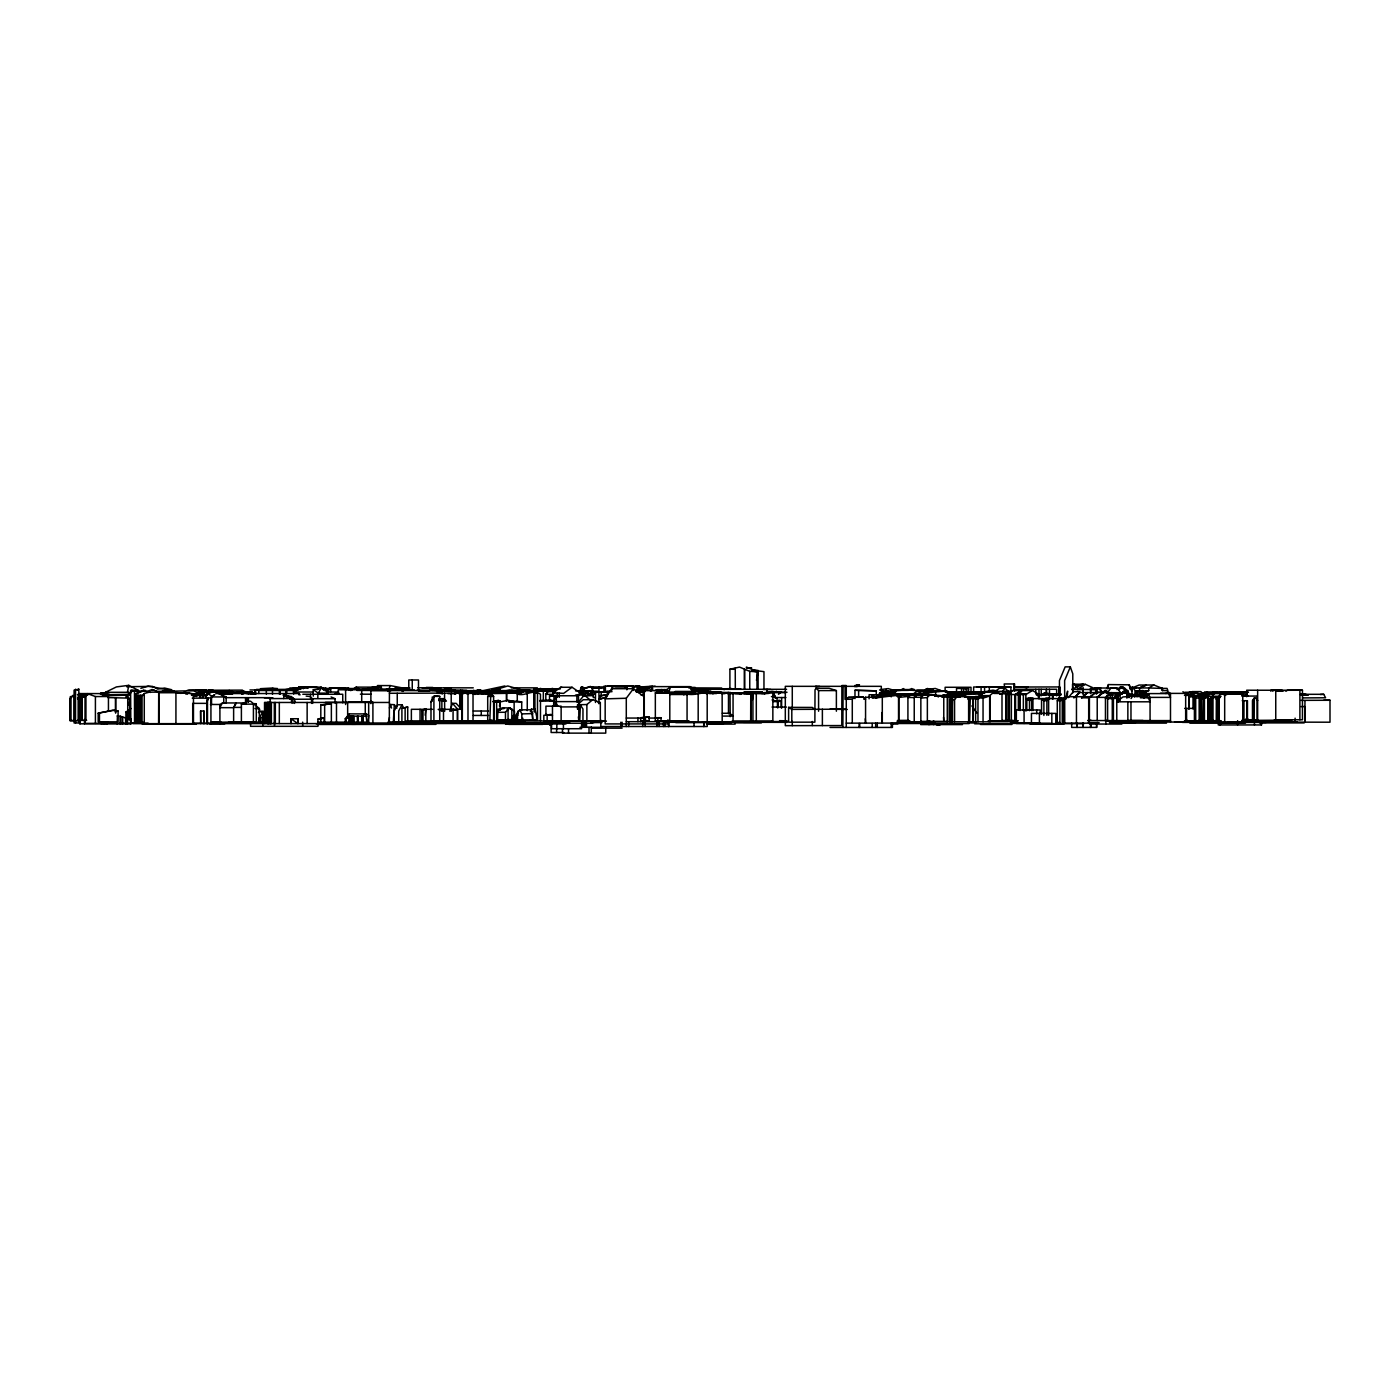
<?xml version="1.0" encoding="UTF-8"?>
<svg xmlns="http://www.w3.org/2000/svg" width="1400" height="1400" viewBox="0 0 1400 1400"><rect width="100%" height="100%" fill="white"/><g stroke="black" fill="none" stroke-linecap="round" stroke-linejoin="round"><path stroke-width="1.5" d="M449.802 711.218L452.48 703.343L457.695 709.24L462.332 709.345L460.18 707.77L460.18 693.28L467.985 693.28L467.985 721.543M1144.01 698.18L1144.01 693.928L1144.01 697.462M585.165 727.3L585.095 722.995M127.47 692.3L128.765 685.335L138.25 690.305M1217.283 697.515L1211.455 697.637L1210.405 698.81L1212.995 698.25M1257.69 700.577L1256.097 698.075L1254.33 698.075L1254.19 720.038M1067.255 697.235L1067.623 691.128L1065.47 699.265M131.093 718.673L130.795 722.89L130.602 690.55L138.46 690.55L130.602 690.55M752.43 699.947L752.938 693.648L730.205 693.262L763.21 693.7M425.18 715.242L425.81 709.31M129.01 705.18L129.692 699.108L127.015 695.117L104.02 695.117M330.523 692.038L331.03 687.82L344.102 687.785L350.892 690.62M694.155 692.738L684.023 692.738C685.773 697.13 679.84 688.8 675.378 692.93M1107.82 688.905L1108.415 684.582L1129.293 684.827L1131.638 691.075M1138.41 695.73L1142.26 695.695L1142.418 693.928L1149.4 693.928M1128.557 694.435L1140.352 694.767M1091.195 723.188L1090.53 727.405L1090.53 723.17M1095.85 693.735L1096.515 689.517L1090.53 689.378M584.413 690.795L586.128 690.812L585.532 694.452L585.532 690.865M499.468 706.125L500.15 701.925L508.148 700.245L514.133 701.628L514.133 716.66M517.545 715.645L518.332 710.85L516.075 715.645L516.075 719.845L532.595 719.845L532.595 713.615L530.635 709.817L519.803 709.817L517.545 713.178L517.545 719.845M444.675 701.085L444.938 699.545L441.875 701.085L446.442 701.085L444.938 699.545M578.795 709.012L577.535 709.012L580.405 705.04L579.722 720.808M756.472 680.347L758.1 671.878L746.375 667.082M205.713 695.293L205.713 698.075L207.34 693.122L211.418 696.045L211.523 698.075M504.28 708.54L497.98 709.327L497.543 719.985M205.713 698.075L206.325 695.293M881.965 694.4L882.77 690.778L883.54 694.4L883.54 690.952L879.567 689.972M651.28 690.077L652.102 686.63L690.148 686.63L690.69 688.363L690.375 687.418L695.17 687.418L695.625 689.133L690.935 689.202M1135.627 696.447L1137.745 696.447L1131.322 694.278L1127.017 697.795L1127.14 691.355L1123.43 691.355L1122.467 693.613L1111.862 692.72L1106.91 696.202L1106.91 697.918L1105.457 698.337L1108.8 698.355L1107.61 698.705L1107.61 720.878M1131.235 687.33L1132.547 687.032L1131.638 695.415M298.97 694.872L299.267 693.735L300.072 694.872M1203.807 696.972L1204.682 694.785L1208.672 694.942L1207.938 696.972M389.445 708.05L390.495 704.48L394.31 704.655L393.348 721.962M961.415 694.032L961.958 692.142L959.56 692.212M490.805 693.122L493.623 696.413L493.623 720.335L487.707 720.335L487.707 696.413L490.805 693.122L489.86 720.335M929.863 694.942L930.965 694.942M668.798 692.3L670.425 687.05L691.128 687.067L694.05 692.3L694.05 691.058M492.8 691.197L491.907 689.867L494.025 689.447M226.17 703.273L226.17 696.938L213.395 691.32L206.692 691.968L195.213 696.15M974.312 694.085L974.89 692.3L981.925 693.035M202.912 696.938L204.155 693.157M1204.438 720.702L1204.438 697.778L1205.418 696.43L1209.04 696.43L1208.078 697.778L1201.672 697.9L1203.632 696.133L1203.038 720.125M579.863 691.495L581.438 686.945L582.645 686.945L584.798 691.267M388.973 689.045L390.18 685.58L408.87 689.15M582.645 686.945L580.685 688.1L580.685 691.617M202.335 696.938L203.665 693.157M158.585 723.887L158.707 691.827L159.145 723.887M530.355 711.812L531.37 709.135L535.028 709.135L536.673 716.678L536.673 720.055L530.355 720.055M967.837 694.418L968.66 688.485L963.655 688.485L963.655 692.02M533.96 711.883L535.028 709.135M1146.53 697.165L1147.93 693.595L1168.405 693.595L1170.487 697.392L1150.065 697.392L1147.93 693.595M642.74 694.54L644.28 690.637L667.957 690.637M1107.12 687.837L1108.415 684.582M1059.45 697.358L1059.45 680.54L1065.155 666.872L1070.335 666.872L1064.63 680.558L1064.752 723.485M576.887 695.765L556.325 695.765L553.683 701.942L553.683 706.108M1220.135 693.98L1218.84 696.85L1218.84 722.593L1242.763 722.593L1242.763 693.788L1220.135 693.98L1225.805 693.98L1224.685 696.465L1224.685 722.593M453.075 709.835L457.31 709.835L451.85 709.835L453.338 709.258M892.815 694.278L894.512 690.725L907.445 689.885L917.63 690.76L923.72 695.17M1203.65 696.972L1204.682 694.785M346.185 722.173L346.185 718.725L349.387 713.878L365.908 713.913L366.852 722.173M1254.33 698.075L1253.053 700.577L1253.053 720.038M228.445 722.225L263.358 722.137L263.358 712.128L261.31 711.532L263.025 711.497L258.842 718.83L258.842 722.137M892.168 689.867L891.082 690.462L908.512 690.358L911.523 688.572L914.637 689.657M259.35 717.798L259.35 722.137L259.35 708.558L250.582 701.225L246.82 701.225L243.915 703.553M942.148 696.903L943.092 695.048L947.817 695.59L947.817 721.367L920.85 721.367M401.905 722.05L401.905 708.33L407.715 707.053L407.715 722.05L394.223 722.102L394.223 710.955L397.512 704.778L402.01 704.778L398.72 710.955L398.72 722.102M430.99 701.785L434.543 695.782L439.723 696.378L439.723 720.773L430.99 720.773L430.99 701.785L434.543 695.782M1057.28 700.753L1058.96 697.69L1061.55 697.778L1059.888 700.753L1057.28 700.753L1057.28 722.435L1059.888 722.435M1026.83 710.57L1026.83 700.262L1028.125 697.97L1030.855 697.988L1029.49 700.262L1029.49 710.657M248.343 693.77L251.213 691.688L254.205 693.56L256.69 689.483L300.877 689.325M254.782 703.517L256.287 704.13L256.287 722.925L233.625 722.925L233.625 707.403L236.197 702.957L233.625 707.683L219.905 707.665L222.338 702.94L244.108 702.975L243.285 704.148L243.985 702.957M158.585 692.16L149.24 692.142L144.27 693.508L142.048 696.517L142.048 723.887L193.463 723.887L193.463 693.7L175.403 692.528M210.928 723.625L210.928 697.778L207.235 698.215L207.235 723.625M318.255 693.14L321.213 688.222L325.85 688.222L328.317 693.105L318.255 693.14L313.285 689.745L313.285 696.133M208.25 699.178L206.78 701.628L206.78 723.625M1031.625 700.385L1032.938 698.233L1030.855 698.233L1029.49 700.403L1031.625 700.385L1031.625 710.64M895.843 695.275L896.752 693.805L897.68 695.275M496.633 711.462L497.98 709.327M1103.812 692.475L1105.055 690.48L1106.578 690.48L1107.382 692.633M1096.812 689.308L1097.618 688.048L1101.467 691.023L1101.467 692.633M1131.078 698.548L1132.582 696.238L1147.947 696.955L1150.065 701.803L1116.78 701.803L1122.905 696.955L1132.582 696.238M1238.475 693.945L1239.472 692.423L1241.783 693.945L1247.557 692.125L1237.057 692.125L1231.195 693.962M945.683 696.938L946.925 695.048M1195.705 720.702L1195.705 698.075L1196.825 696.43L1200.325 696.43L1200.325 720.702M1200.325 696.43L1199.188 698.075L1195.705 698.075M1214.832 693.577L1207.938 693.577L1226.68 693.613L1227.485 692.423L1241.783 693.245M102.707 695.678L104.632 692.913M1219.19 698.582L1220.24 697.06L1217.283 697.06L1216.25 699.335L1219.19 698.582L1219.19 720.702M1062.25 723.678L1062.25 700.403L1063.755 698.285L1061.55 698.128L1059.888 700.403L1059.888 723.678M1254.225 698.145L1252.475 700.577L1252.475 720.038M1046.885 700.577L1048.635 698.163L1045.852 698.163L1043.892 700.858L1046.885 700.577L1046.885 715.365M1107.575 692.615L1110.97 687.995L1117.043 688.048L1121.085 693.262L1122.818 693.42L1120.788 693.42M171.588 691.32L174.44 691.32L156.188 691.32M626.29 726.512L626.29 698.25L633.395 688.712L643.965 696.57L643.965 723.923L644.28 690.637M1232.368 693.962L1233.102 692.983L1234.818 693.945M78.155 720.405L78.155 699.247L80.465 697.183M339.325 693.403L335.317 693.403L338.17 693.84M589.207 694.925L591.028 692.545L595.227 692.545M943.653 697.305L944.913 695.695L934.43 695.695M528.64 691.477L548.17 690.76L545.808 694.33L548.17 691.32L555.398 691.32L552.965 694.365L545.808 694.33L545.808 700.525M196.787 694.75L199.168 691.758L202.93 691.758M836.378 711.218L836.378 690.585L829.133 688.258L816.305 688.258L815.028 689.798L814.87 722.173L788.62 722.173L788.62 707.367L812.315 707.438L814.87 709.398M590.66 700.438L584.29 695.065L578.497 702.012L578.497 695.345L576.887 695.345L576.887 701.995M1068.358 697.62L1073.31 691.688L1079.837 691.688L1075.007 697.462M374.868 688.905L377.685 685.58L390.18 685.58M927.36 721.367L927.36 697.532L929.688 694.82L941.78 695.695L943.775 696.885M345.275 722.173L345.275 718.69L349.387 713.878M914.235 721.822L914.235 697.235L917.227 693.84L928.812 694.855M920.85 721.822L920.85 697.322L923.913 693.84L935.48 694.855L938.403 696.972M496.808 691.005L499.66 689.447L500.85 691.197M947.275 721.822L947.275 697.095L949.988 697.113L949.97 721.822L949.97 699.808L952.822 696.622L964.67 696.255L968.625 698.18L968.625 721.822M951.738 721.822L952.472 698.88L949.988 699.808L951.265 709.817M954.572 721.822L954.572 699.51L957.145 696.622L952.822 696.622M674.38 692.37L675.238 691.425L708.575 691.46M441.875 700.508L443.572 698.653L440.422 698.653L438.707 700.508L441.875 700.508L441.875 711.305M72.957 695.327L70 698.548L70 720.773L79.572 720.773M125.72 697.095L129.168 693.332M625.117 688.345L627.515 685.773L607.337 685.773M1002.68 690.865L1005.2 688.222L1008.98 692.178M1018.36 709.852L1018.36 695.135L1021.528 693.105L1019.602 695.135L1019.602 709.852M875.683 697.918L877.433 696.133L889.577 695.38L895.947 695.38L898.538 697.567L898.538 723.153M895.947 695.38L876.137 697.9M466.183 690.742L431.567 689.465L429.748 690.795L418.88 690.9M579.6 693.665L583.817 689.465L579.005 693.175M402.132 691.477L403.322 690.322L403.322 691.407M907.917 697.462L911.592 693.962L918.015 695.153M949.97 699.808L952.822 697.095M78.155 699.247L80.08 698.6M197.173 695.31L201.442 691.407L207.602 692.23M514.465 719.793L496.965 719.793L496.965 712.337L505.47 712.25L509.477 707.822L514.465 711.34L514.675 720.405M1212.995 720.142L1207.763 720.178L1207.763 699.37L1210.685 698.407L1211.455 700.21L1208.83 698.407M863.24 696.885L848.383 697.392L846.265 699.3L852.285 699.212L854.332 697.392L863.24 696.885L865.567 699.125L863.8 699.16L865.567 697.253L882.298 697.235L882.298 723.153L881.965 719.023M1073.818 697.935L1079.837 692.545L1126.773 692.738M1081.623 697.918L1087.625 692.545L1081.623 697.812L1089.41 697.812L1095.413 692.633L1089.41 697.113L1089.41 720.545M764.383 694.242L767.008 691.915L781.462 691.898L778.47 694.26M496.965 712.337L502.093 707.822L510.09 707.962L511.823 709.31L509.198 707.962L507.22 709.555L510.09 707.962M1107.61 698.705L1116.78 698.372L1118.215 697.952L1114.557 697.952L1116.447 694.872L1120.105 694.89L1123.185 692.72L1127.105 693.613M1114.557 696.535L1118.215 696.535L1120.105 694.89L1120.105 701.418M578.847 703.5L583.258 699.702L592.673 699.702L600.337 702.538L600.337 720.808M579.25 704.725L586.88 704.532L592.673 699.702M198.572 695.363L203.35 691.407M994.35 691.81L983.938 691.81L979.248 695.625L989.66 695.642L994.35 691.81L1001.998 694.155L1001.998 720.965L988.19 720.878L1017.922 720.738M650.44 691.285L652.715 690.025L635.95 690.358M286.213 696.43L291.235 696.465L294.35 699.23L312.637 699.212L310.03 696.465L306.162 696.115M1102.447 692.562L1105.055 690.48M919.975 694.803L920.868 694.803M548.8 691.145L553.928 689.238L546.84 691.058M1089.41 697.113L1097.215 697.095L1103.392 692.457L1097.215 697.392L1105.457 697.392L1111.635 692.562M185.64 693.997L188.178 693.262L187.127 693.997M370.877 700.928L370.125 701.837M552.965 695.555L557.34 695.572L553.962 695.852L553.962 701.032L549.535 700.577L549.535 695.852L552.965 695.555L552.965 692.983L559.282 693.087L559.282 697.375M1116.938 689.57L1120.595 686.822L1122.695 686.822L1125.04 688.52L1125.04 692.58M911.96 694.995L917.63 690.76M552.965 692.983L560.648 687.26L572.04 687.26L581.613 693.77M1122.695 686.822L1118.793 689.57M572.04 687.26L563.605 693.403L559.282 693.087M592.27 695.468L595.613 693.035M995.4 691.197L999.512 688.205L1005.2 688.222M474.512 694.067L474.898 692.755L475.16 694.067M209.107 692.247L212.572 689.798L212.572 691.985L208.758 692.265L228.69 691.337C221.077 691.775 207.638 691.075 221.025 691.337M1106.91 696.202L1112.388 694.872L1112.388 698.88M148.12 723.153L85.015 723.398L85.015 695.24L87.343 693.613L95.41 696.535L108.447 696.535L108.447 710.99M206.343 691.845L209.248 689.798L212.572 689.798M664.423 691.25L670.425 687.05M902.055 695.188L898.87 697.41L907.917 696.447L909.72 695.188L902.055 695.188L910.053 695.608M77.402 690.165L78.82 689.185L78.82 722.96L74.095 722.96L74.095 690.148L78.82 689.185M125.913 719.477L125.913 712.04L130.987 708.558M893.218 693.42L894.04 692.86L880.303 692.86M125.913 712.04L129.518 711.69L129.43 719.477M438.707 700.508L440.422 698.653M1285.83 691.32L1287.388 690.288L1302.455 690.235L1302.455 719.775L1275.75 719.775M700.665 691.46L697.218 691.46M352.537 689.447L356.142 687.137L377.842 687.137M685.282 692.317L697.918 691.303M1139.565 688.415L1141.858 686.945M128.87 719.477L129.518 711.69M700.665 691.758L699.738 692.335M1037.995 696.832L1041.04 694.925L1055.513 694.925M1039.08 694.575L1032.465 690.445L1025.85 694.575L1020.075 694.312L1020.075 710.57M323.382 689.745L325.85 688.222M316.96 689.745L321.178 687.155L327.477 691.04M301.21 687.155L293.3 692.003L313.285 692.003M1165.903 693.543L1167.862 691.722L1170.487 693.385L1185.66 693.385L1185.66 722.05L1148 722.05M899.797 690.34L903.788 688.572M1096.515 693.735L1096.515 689.378L1085.332 684.337L1076.985 689.5L1082.97 689.378M104.072 722.295L107.502 721.735L107.24 723.957M117.18 715.89L120.523 716.275L120.523 723.957M885.413 694.242L883.82 694.207L894.197 693.77M1008.192 720.44L1008.192 694.663L1009.417 693.928L1011.36 693.928L1011.36 720.44M1011.36 693.928L1008.192 694.663M101.325 723.957L101.325 722.4L104.055 721.788L104.072 723.957M691.968 693.438L693.472 692.562L694.33 693.822M1185.52 694.523L1190.087 691.88L1195.425 691.88L1198.75 693.718M698.6 690.883L699.492 690.358L698.6 691.04M1153.88 685.003L1148.7 687.96L1132.18 687.907L1139.075 685.055L1153.88 685.003L1162.438 688.433L1162.438 690.602L1167.88 690.602L1167.04 688.398L1161.562 688.398L1162.438 690.602L1162.438 688.433L1148.7 687.96L1148.7 690.673L1144.64 691.233L1144.64 695.468M1184.47 695.398L1189.983 692.265L1185.065 692.265M1270.885 691.32L1270.885 690.253L1302.455 690.235M1213.205 693.997L1216.53 692.142L1220.888 694.173M325.29 690.988L331.03 687.82M1008.507 694.312L1014.755 694.61L1022.087 690.585L1032.465 690.445M1006.74 693.403L1011.868 690.585L1022.087 690.585L1015.56 694.575L1015.56 720.72M927.22 691.058L925.435 689.535L935.305 688.468L941.01 690.585L937.072 690.602M1195.425 691.88L1188.793 695.398L1185.59 695.398M925.435 689.535L927.5 688.468L930.773 689.657M1201.392 695.065L1204.28 693.56M210.455 704.462L219.905 704.48L222.688 703.062M421.803 721.157L421.803 710.483L425.81 709.048L425.81 721.157M202.213 696.938L213.395 691.32M880.53 689.553L888.195 688.608L894.355 690.462M903.84 693.753L903.84 695.048L905.538 694.19M401.905 708.33L407.715 707.053M1204.07 693.543L1207.447 692.055M424.55 709.117L421.803 710.483L425.81 709.048M1226.453 693.945L1228.29 693.035M101.99 694.61L105.455 694.61L105.455 692.3L116.41 686.928L128.765 685.335M893.567 690.358L909.86 689.71L906.01 689.867M1197.14 696.15C1206.345 690.445 1194.375 699.86 1193.01 693.595L1193.01 708.995M949.498 695.887L946.942 691.215L923.458 692.108L923.458 694.803M296.223 689.798L299.582 688.205L293.352 687.96L304.78 687.54M1214.868 692.178L1212.557 692.878L1215.06 692.195M946.942 691.215C941.447 689.395 911.243 694.155 938.472 691.11M244.983 692.51L246.277 691.898M1199.135 697.445L1201.9 697.06L1199.135 697.445L1199.188 720.702M1218.84 697.62L1220.502 696.85M1144.64 691.233L1148.7 690.673M135.013 722.89L135.013 694.085L143.377 690.288L150.43 692.44M145.25 690.288L135.013 694.085M1082.847 684.337L1071.682 689.378L1096.743 689.517L1096.743 693.735M244.037 703.01L241.395 704.165L241.395 722.925M545.808 714.403L552.475 715.505L551.075 714.403L543.83 715.295L543.83 720.808L605.553 720.773M252.507 693.7L250.757 693.7M923.458 692.108C927.623 689.5 951.825 692.352 931.21 691.11M1139.565 687.96L1146.425 685.055L1139.565 687.907L1139.565 690.725M294.35 703.413C299.67 695.625 269.01 691.582 291.515 698.565L291.515 702.87M345.45 689.587L348.757 688.17L344.715 688.17M466.865 693.84L473.637 692.37L474.53 693.84M432.985 690.34L416.973 690.218M389.445 717.395L388.832 721.962M454.16 691.18L462.945 690.462M701.558 691.04L702.572 690.62L699.492 690.567M465.08 693.245L487.113 692.825L487.113 694.365M147.525 691.32L152.162 689.465L156.8 691.32M739.322 693.543L745.92 692.125M84.297 696.745L86.293 695.957M1188.793 708.995L1188.793 694.785L1194.55 692.562L1197.717 693.577M1198.523 694.68L1204.035 692.562L1207.605 693.7M81.987 720.44L81.987 696.745L84 695.957L85.942 696.99L85.942 720.44M1189.125 708.995L1189.125 696.815L1193.587 695.327M254.818 693.525L256.13 693.035M521.71 710.36L521.71 701.942L517.265 701.242L517.265 694.102L523.285 691.845M1224.283 695.45L1229.935 693.315M337.05 694.26L338.17 694.26L338.17 689.78L361.707 689.78L361.707 702.082M517.265 694.102C525.543 696.692 532.84 688.608 540.47 694.207L540.47 720.878M549.028 689.605L552.352 688.398L556.028 689.71M439.898 699.212L438.707 699.212M606.428 697.2L598.955 699.387L606.428 697.2L607.758 691.67M1008.438 691.915L1008.438 691.128C998.637 691.635 987.735 690.742 978.337 693.648L987.665 691.915M661.675 689.483L661.675 691.11L664.86 689.622L657.895 690.778L661.08 690.76M1058.785 688.117L1060.045 687.715L1059.94 694.26M1075.252 685.545L1083.197 684.145M1241.783 695.765L1247.243 693.962M658.613 717.692L661.028 717.745L661.028 720.808L655.322 720.808M977.288 698.793L977.288 697.778L983.045 698.145L990.028 695.887L990.028 721.822L906.587 721.735M979.23 697.148L990.028 695.887M238.438 692.405L242.55 691.093L246.54 692.492M239.995 692.282L243.688 691.093L247.065 692.282M180.74 693.438L184.765 692.16L194.565 694.347M655.322 717.692L661.028 717.745M1208.743 693.788L1212.908 692.475L1229.882 693.245M140.857 688.363L148.12 686.14L172.218 690.48M127.015 695.117L103.968 695.835M491.085 691.093L493.815 690.253M495.827 689.64L507.762 685.965L524.457 690.707M584.378 691.495L584.378 688.275L590.258 686.508L593.565 688.1M750.663 693.683L752.938 693.648L752.938 720.947M888.58 690.952L883.54 692.492L894.39 692.492M589.523 687.085L584.378 688.275M1038.118 695.415L1041.285 694.47M494.043 720.878L494.043 701.837L500.15 700.945L500.15 710.343M857.762 685.44L859.512 684.915L855.085 685.44L855.085 686.84M1106.91 697.918L1114.557 697.952M250.565 722.067L250.565 726.32L317.957 726.32L317.922 719.145L321.422 718.13L324.188 718.13L324.188 722.155M317.922 719.145L324.188 718.13M494.043 701.837L500.15 700.945M1248.467 692.282L1219.855 692.475L1212.085 693.805M474.512 693.035L486.727 692.895L496.808 690.077L491.907 689.955L491.907 691.197M485.205 693.7L521.097 693.087L459.707 692.685L463.82 693.508M726.005 693.122L728.49 692.44L728.49 713.755M79.205 694.575L86.66 694.837M81.043 695.45L80.08 695.852L80.062 723.8M80.08 695.852L87.36 694.365M644.227 691.88L637.91 691.46L642.303 690.305L644.997 691.442M83.212 696.92L81.743 697.288L83.562 697.27M491.907 689.955L492.817 689.727M747.11 693.63L750.137 692.878L730.03 692.843L730.205 716.678M504.875 685.965L482.983 690.655M1007.108 691.197L1012.13 691.197M487.427 693.087L487.427 691.793L492.625 690.585L527.59 690.585M525.892 691.81L529.602 691.793M924.385 690.655L929.653 689.43L933.328 690.602L933.328 689.535M368.165 689.692L379.488 687.12L381.395 687.575L381.395 689.938M1077.23 689.5L1083.215 688.135L1083.215 694.68M729.907 688.485L729.907 669.253L739.497 667.082L744.538 669.183L744.538 688.747M771.995 721.997L687.067 721.997L687.067 694.085L695.608 692.178M640.657 721.683L640.64 717.78L649.197 716.957L649.197 720.685L640.64 720.685M1018.483 691.005L1026.935 689.15M1041.565 714.157L1041.565 700.122L1045.852 699.72M1208.62 693.595L1213.712 692.457L1225.717 693.508M1224.09 692.633L1219.855 693.577L1219.855 692.475M1041.565 700.122L1043.42 699.72M640.64 717.78L649.197 716.957M887.53 694.207L882.245 694.435M1010.748 692.825L1007.965 693.403L1008.998 692.615M256.637 693.683L246.593 693.56M492.975 701.47L498.68 700.245M1302.717 695.45L1304.205 695.135L1300.565 695.135M1139.653 695.275L1139.337 690.97L1143.188 690.637L1143.188 694.995M172.322 691.215L193.445 690.69L196.683 692.125L205.362 690.76L202.265 690.847M100.397 693.577L104.265 692.773M984.078 691.915L992.933 690.113L996.398 690.812M98.175 713.195L113.907 710.255L118.09 711.025L118.09 721.822L98.175 721.822L98.175 713.195L112.63 710.255L118.09 711.025M681.468 693.35L687.558 693.105L688.153 694.173L687.82 693.157L684.023 692.93M747.18 693.718L755.423 692.055L761.793 693.49M272.72 688.065L260.4 688.712L273.683 688.712M482.02 693.735L486.202 692.895M636.597 690.48L651.35 687.523M1141.053 695.17L1141.087 690.637L1139.337 690.97L1143.188 690.637L1136.222 690.83L1136.222 695.135M504.752 691.005L509.758 690.025L513.695 690.935M510.808 690.655L517.755 690.883M710.745 693.315L705.863 693.332L713.16 692.825M885.955 694.347L888.072 694.242M363.125 689.483L375.13 687.12L381.395 687.575M313.285 689.745L321.213 688.222M918.382 695.345L918.382 693.543L913.045 693.753M1050.315 693.683L1043.788 693.28L1050.315 693.858M960.208 695.082L969.185 693.665M723.852 688.94L731.587 688.625L723.293 688.817M598.955 692.108L601.457 691.933L600.215 699.387L600.215 695.852L606.428 694.75M607.758 694.733L600.215 695.852M706.125 693.56L716.012 692.44M531.003 691.582L534.222 691.04M487.427 721.053L491.645 720.352M320.81 719.915L320.81 704.935L331.363 703.867L331.363 722.067M320.81 704.935L331.363 703.867M872.218 697.707L877.293 697.445L872.218 697.707L872.218 694.733M285.74 689.57L289.817 688.975L289.817 687.977L303.45 687.925M819.595 686.403L815.15 686.56L816.918 686.56M1020.075 694.312L1025.85 693.997L1025.85 711.043M888.615 694.242L894.197 693.577M581.945 690.9L585.27 690.69L583.712 690.9M461.808 693.7L466.043 692.86M931.63 692.492L931.63 691.215L917.892 691.67M447.93 693.648L456.102 693.718M927.36 697.532L920.85 698.145L923.703 694.82L927.745 695.1M371.158 689.535L377.685 688.957M722.767 693.298L725.865 693.157M1136.608 695.188L1137.203 690.812L1137.203 695.135M1016.803 686.805L1014.09 687.032L1059.94 686.945M1136.608 690.865L1141.087 690.725M636.09 685.983L638.33 685.79L644.892 689.185M467.985 693.42L466.883 693.42L473.025 693.017L473.025 721.543M1021.02 687.032L1023.82 686.805M217.91 691.548L212.572 691.985M385.613 689.605L402.885 689.622L401.642 689.622M639.17 687.383L645.155 686.928M649.163 686.648L655.148 686.192M581.525 693.648L585.742 693.35M951.738 699.702L954.572 699.51M638.383 687.12L652.295 686.192M595.49 702.485L595.49 692.108L612.028 691.67M1320.322 694.523L1323.7 694.312L1325.608 697.778L1303.33 697.9M394.012 689.115L344.312 688.905M385.123 689.885L399.368 689.01M635.968 690.935L642.39 691.093M126.683 686.735L152.407 686.35L157.71 689.097L164.588 688.048L171.623 689.71M289.817 698.898L293.72 698.688M638.225 687.96L641.918 687.96L640.465 688.048M750.663 720.947L750.767 693.332L767.602 692.545M750.767 693.42L772.852 692.545L772.852 720.947L732.165 720.947M476.262 690.918L482.65 690.602M1036.263 694.715L1039.92 694.54M520.975 690.585L529.602 690.2L529.602 691.093M583.24 696.097L593.303 695.52M128.87 712.093L130.043 711.69L130.043 719.477M206.727 691.758L211.558 691.582L205.572 691.477M743.925 693.7L752.028 693.438M141.032 691.32L132.773 690.795L138.548 690.918M626.29 698.25L605.168 698.863L611.555 688.712L633.395 688.712M688.975 721L655.34 721L655.34 692.843L695.45 693.105M519.803 709.817L521.832 713.895L532.595 713.615M1010.905 693.28L1010.905 686.962L988.96 686.735M101.36 693.63L106.067 693.525M1246.7 696.71L1246.7 690.218L1281.822 690.253L1281.822 691.32M1001.368 686.945L999.828 686.735M1300.862 700.367L1330 700.262L1330 722.207L1217.055 721.997M971.53 692.457L968.572 692.51L984.095 692.335M969.71 693.543L954.538 693.543L957.075 695.065L965.86 694.872M1230.023 692.387L1247.715 692.02M1238.528 693.665L1239.507 693.648M353.78 722.173L353.78 716.485L351.33 715.96L351.33 722.173M1021.528 694.54L1022.56 694.523M637.192 691.775L638.697 692.615M1193.605 694.715L1188.793 694.785M107.8 697.585L127.732 698.093L129.692 699.108L129.692 711.253M661.115 690.183L665.175 690.113M735.087 693.438L741.65 693.508L727.51 693.508L730.923 693.7M969.85 692.457L975.065 692.37M241.395 704.165L256.287 704.13M1236.288 694.032L1237.197 694.015M362.32 722.173L362.32 715.977L366.852 716.415M466.865 693.403L477.558 693.298M265.842 712.635L262.868 712.653L262.745 726.32M362.495 722.173L362.495 716.45L357.98 715.96L357.98 722.173L358.155 716.45L353.588 715.96L353.588 722.173M449.61 690.9L466.637 690.27M466.847 690.707L473.41 690.655M364.262 714.21L365.785 713.562L368.707 715.365L367.938 722.12M754.635 670.46L763.962 671.65L763.962 688.66M348.11 716.538L349.405 716.52L349.405 722.173M436.835 690.883L466.637 690.742L436.835 690.62M1127.665 691.058L1128.278 695.398M1121.068 693.21L1122.047 693.192M1112.388 694.872L1108.783 694.89L1120.105 694.925M968.625 700.14L969.517 700.14L969.517 721.822M369.04 689.185L362.11 689.36L370.615 689.202M977.217 686.997L986.685 686.945L978.688 686.997M1004.623 687.137L1004.185 683.97L1014.58 683.97L1014.58 691.233M230.615 691.495L232.33 691.495M1007.387 691.145L1008.438 691.128M1281.822 690.253L1272.81 690.27L1272.81 691.32M688.59 693.245L694.067 693.227L690.655 691.425M1022.472 693.997L1025.85 693.997M1240.155 693.788L1242.763 693.788M245.543 703.762L245.543 697.725L248.412 697.883L248.412 702.24M944.422 696.483L941.132 696.5L947.345 696.5M946.05 696.483L955.36 696.465L949.148 696.465M964.53 697.113L982.765 697.095M1040.655 698.722L1049.51 698.688M773.64 701.365L781.13 701.347L781.13 707.63M276.885 688.782L272.703 688.485L277.392 688.485M1130.29 688.03L1136.59 688.012M511.875 690.288L533.925 690.253M1136.222 690.83L1137.203 690.812M159.145 692.738L175.928 692.72L175.928 723.887M879.778 692.878L882.788 692.878M709.503 693.56L713.212 693.543L713.212 692.37M948.553 692.808L959.7 692.808L958.773 692.212M85.015 695.24L86.817 695.24M1226.68 693.613L1229.882 693.613M947.188 694.225L961.03 694.628L947.38 693.718M903.84 695.048L919.712 694.803M934.797 696.238L945.245 696.22M138.197 696.815L136.518 697.253L136.938 700.875L138.425 700.875M539.613 700.595L550.76 699.947L553.962 701.032L540.05 701.05M560.332 706.93L578.795 706.878L578.795 720.808L578.375 716.87M255.01 708.54L259.35 708.523M846.492 709.153L829.99 709.188L847.227 709.485M349.213 722.173L349.213 715.96L351.523 716.503L351.523 722.173M746.742 667.94L751.66 667.94L746.375 667.66M735.245 668.028L735.315 689.343M752.903 669.935L758.1 670.442L758.1 688.817M751.817 670.933L755.108 670.933M1072.557 690.515L1072.557 684.128L1085.332 684.337M614.442 686.087L640.028 686.087M613.358 686.28L625.923 686.28M633.517 690.428L633.517 686.367L632.082 686.98M604.135 686.945L592.34 686.945L592.34 693.227M614.04 686.945L610.593 686.227M615.387 686.98L627.113 686.98M632.852 686.98L637.053 686.98L637.053 692.23M1010.905 686.962L977.217 686.822M298.637 687.977L298.637 687.05L321.178 687.155M1014.58 687.032L1028.142 687.032M317.17 687.365L303.38 687.365L294.543 689.325L294.543 688.205M371.683 687.452L374.658 687.452M426.195 687.452L432.863 687.452M400.82 687.75L409.308 687.75M417.812 687.75L441.175 687.75M444.43 687.837L473.252 687.837M511.262 687.855L537.39 687.855M642.215 687.855L638.523 687.855L641.918 687.96M1077.422 687.715L1074.255 684.145M372.925 688.082L377.3 688.082M394.8 688.082L410.113 688.082M422.047 687.872L451.395 687.872M582.575 688.1L586.758 688.1M603.488 688.048L592.27 688.188M638.82 688.065L644.77 688.048M688.678 687.872L721.7 688.012M1083.215 688.135L1082.97 693.613M1117.043 688.048L1094.642 687.995L1100.697 688.048M330.54 688.17L323.19 689.587L327.197 689.483M649.215 688.363L641.76 688.363L643.562 688.327M966.105 688.485L956.533 688.433L956.533 692.125M322.402 688.503L331.082 688.503M344.085 688.503L354.918 688.503M641.077 688.572L647.168 688.572M1090.53 693.613L1090.53 688.503L1090.775 692.825M262.238 688.87L263.953 688.87M271.828 688.887L274.47 688.887L272.86 688.8M533.645 688.905L560.35 688.905M714.928 688.852L740.793 688.852M326.515 689.062L322.595 689.062L326.515 689.062L327.303 690.428M343.7 689.045L352.31 689.762M389.025 689.202L399.368 689.202M542.447 689.01L555.957 689.01M694.61 689.308L786.572 689.308M1015.91 689.273L1056.65 689.273L1056.65 695.817M431.567 689.465L438.935 689.85M492.293 689.483L499.66 689.447M762.965 689.483L770.753 689.483M292.88 689.867L296.257 689.867M410.392 689.867L388.062 689.867L388.062 691.46M430.045 689.867L454.93 689.867L454.93 694.33M667.048 689.622L656.985 689.622L656.985 691.11M242.515 690.13L188.685 690.322M249.953 689.955L257.6 689.955M298.252 690.06L266.35 690.06L266.35 694.12M325.43 690.06L329.123 690.06M414.47 689.972L383.197 689.938L386.925 689.972L386.925 688.905M895.615 690.025L910.455 690.025M916.825 690.025L927.43 690.025M151.707 690.288L154.438 690.288M187.303 690.322L206.43 690.218L196.245 690.218M431.463 690.34L487.095 691.04M523.81 690.2L530.285 690.375M537.145 690.2L542.99 690.2M691.793 690.375L699.492 690.358M854.98 698.6L854.98 690.27L876.278 690.83L876.278 695.188M162.47 690.62L171.588 690.62M228.795 690.55L229.81 690.55M491.645 690.742L370.877 690.532L370.877 703.64M535.832 690.76L549.01 690.673M816.305 688.258L818.58 690.585L836.378 690.585M917.507 690.637L925.785 690.655M133.472 690.55L130.795 690.55L133.053 690.673M451.43 690.795L490.07 690.795M537.775 690.812L533.82 690.812L540.47 688.398L547.803 691.023M575.523 690.865L592.847 690.847M636.597 690.865L642.39 690.865M691.793 691.058L710.78 691.023M854.98 690.27L876.278 690.83M585.095 691.197L597.572 691.233M606.847 691.145L611.188 691.145M635.6 691.163L641.428 691.11M771.663 691.25L777.788 692.265M548.17 691.635L555.398 691.32M1192.17 691.6L1200.85 691.6L1203.23 693.945M230.983 691.898L252.053 691.758M487.427 691.793L533.96 691.758M700.122 691.67L701.137 691.67M1214.745 691.898L1241.73 691.898M338.748 692.038L326.743 692.038L328.317 693.105M595.49 692.108L607.337 692.02M636.317 692.212L644.56 692.212M666.19 692.055L690.725 692.16L690.725 693.472L684.548 693.508L684.548 692.16M705.933 692.108L721.122 692.108L724.045 693.613M945.385 692.125L982.835 692.09M1095.342 692.125L1107.733 692.16M1204.63 691.95L1214.483 691.95M105.455 692.3L128.345 692.3M232.873 692.405L224.578 692.597M465.15 692.37L487.498 692.37M491.383 692.528L522.532 692.528M704.218 692.3L730.485 692.457M787.028 692.265L776.37 692.265L776.37 691.25M955.885 692.125L948.15 692.02M1119.072 693.613L1123.43 692.335M127.977 692.597L131.477 692.597M220.01 692.597L230.318 692.597M236.513 692.597L243.127 692.597L243.127 694.067M533.767 709.712L533.767 692.755L536.322 692.755L537.495 693.332L537.495 720.3L533.767 720.3M708.12 692.545L710.745 692.545M730.73 692.808L785.942 692.615M1237.53 692.562L1229.217 692.562L1236.498 693.227M175.648 692.878L189.14 692.878M238.053 692.738L247.257 693.017L229.845 692.597M473.025 693.017L389.445 693.28M1233.102 692.983L1232.63 693.227M100.678 693.14L106.382 693.14M533.767 692.755L537.495 693.332M580.702 693.192L583.31 693.192M696.045 693.332L675.517 692.93M740.705 693.122L709.503 693M764.785 693.28L766.92 693.315M880.477 693.21L894.407 693.21M948.08 693.21L954.363 693.21L957.303 694.715M1008.507 693.613L1002.208 693.367L1008.507 693.613L1008.507 720.492M1160.547 693.227L1168.02 693.227M1216.653 693.28L1228.605 693.28M100.678 693.577L79.45 693.577L84.735 694.47M100.993 693.472L105.665 693.472M194.95 693.543L199.71 693.543M215.985 693.543L299.233 693.543M441.507 693.455L436.8 693.28M712.425 693.525L716.608 693.525M721.35 693.525L725.34 693.525M762.265 693.49L768.495 693.49M879.183 693.42L885.168 693.42M993.703 693.438L1005.97 693.438L1005.97 720.668M1129.047 697.69L1129.047 693.472L1126.773 693.613L1126.773 697.812M1193.01 693.595L1199.94 693.595L1203.125 695.992L1200.342 695.957L1200.342 694.12M1200.22 693.56L1214.832 693.403M1227.24 693.49L1236.498 693.49M881.195 693.77L925.645 693.788M1041.582 693.858L1045.328 693.858M1049.055 693.858L1061.06 693.805M1106.962 693.7L1109.377 693.7M1232.788 693.718L1235.85 693.718M102.462 694.767L129.255 694.383L129.22 695.293M103.793 694.032L109.585 694.383M220.518 694.032L232.593 694.032M302.803 694.26L342.738 694.26L342.738 702.782M473.392 694.05L489.387 694.05M687.067 694.085C696.01 696.01 704.602 690.602 713.212 693.543M879.673 694.067L920.745 694.19M1001.998 694.155L999.705 694.155M1301.072 694.032L1308.16 694.872L1301.09 694.872M77.438 694.54L81.147 694.54M100.59 694.365L104.65 694.365M191.852 694.488L203.472 694.488M669.795 694.505L687.75 694.505M897.12 694.4L902.335 694.54M918.488 694.452L930.002 694.452M1127.193 694.278L1131.322 694.278M1300.495 694.312L1323.7 694.312M80.15 694.803L88.06 694.803M640.553 694.733L643.212 694.733L644.28 696.43L644.28 723.923M891.275 694.855L869.102 694.733L869.102 698.827M929.688 694.82L896.333 694.242M965.86 694.803L957.075 695.065M1014.755 694.645L1019.778 694.645M1036.525 694.75L1046.08 694.75M1049.125 694.628L1060.903 694.61M575.47 695.065L584.29 695.065M917.875 694.977L923.895 694.96M929.25 694.942L935.585 694.942L935.585 692.457M963.55 695.082L950.197 694.645M979.23 694.925L982.398 694.925M1018.36 695.135L1019.602 695.135M1140.562 694.925L1148.455 694.925M143.78 695.222L136.01 695.38L136.01 722.12M191.502 695.293L207.34 695.293L207.34 693.122M1054.655 695.065L1060.832 695.065M1132.845 695.625L1142.418 695.625M549.535 695.852L553.962 695.852M1132.653 695.887L1138.918 695.887M1139.793 695.905L1143.467 695.905M1242.815 695.73L1248.398 695.975M877.433 696.133L883.803 696.133M1221.028 696.255L1194.41 696.255L1194.41 720.702L1221.028 720.702M1242.203 696.062L1257.095 696.062M487.707 696.413L493.623 696.413M975.467 696.465L981.592 696.465M74.078 696.622L70.332 696.622L70.332 720.457L74.078 720.457M771.435 696.622L775.303 696.622L775.303 698.197M1064.752 696.71L1088.693 696.71L1088.693 723.153L1064.752 723.153M136.99 697.13L135.502 697.13L135.502 722.085M140.14 696.92L138.215 696.92L138.215 722.12M226.17 696.938L211.418 696.938L214.83 694.575L211.523 696.938L211.523 704.095M949.97 697.095L960.312 697.095M848.383 697.392L854.332 697.392M225.505 697.655L270.2 697.655L270.095 723.555M594.685 697.55L593.303 697.55L593.303 696.097M785.89 697.55L775.303 697.55L773.238 692.615M1140.405 697.812L1148.053 697.812M77.49 698.058L78.978 698.058M138.722 697.883L140.648 697.883M264.32 697.795L272.912 697.795M192.273 698.163L207.83 698.163M269.325 698.582L291.515 698.565M1025.85 698.6L1066.572 698.6M287.385 697.008L294.35 698.863M311.535 698.688L335.037 698.705L335.037 702.975M969.028 698.793L978.845 698.793M290.185 699.23L294.35 699.23M1026.83 700.262L1029.49 700.262M1323.752 700.262L1330 700.262M1059.888 700.403L1062.25 700.403M1242.22 700.718L1247.453 700.718L1247.453 720.038M508.567 701.242L517.265 701.242M773.168 701.488L778.015 701.488L778.015 707.735M348.495 701.837L372.645 701.837M508.83 701.96L521.71 701.942M555.258 706.16L555.258 701.61L577.395 701.61L580.16 704.952L577.535 704.918L577.535 709.012M325.377 702.398L347.655 702.398L347.655 718.148M389.305 702.468L264.53 702.468L264.53 723.555M598.097 702.538L600.337 702.538M206.78 703.36L192.71 703.36L192.71 723.625M452.48 703.343L456.155 703.343L460.18 707.77M1300.915 706.58L1304.8 706.58L1304.8 722.032M772.065 707.07L786.38 707.07M1184.733 708.4L1195.075 708.4M258.405 709.258L259.56 709.258L259.56 712.548L258.422 712.548L258.947 711.48L265.108 711.532M432.477 709.31L411.373 709.31L411.373 721.157M438.165 709.38L457.695 709.31M788.62 707.367L791.805 709.398L841.785 709.205M200.69 711.043L200.69 723.625L200.515 711.043L204.067 711.043L204.067 723.625M473.375 711.025L488.582 711.025M473.375 715.452L488.582 715.452M517.528 715.47L513.222 715.47L513.555 720.405M723.275 716.082L733.058 716.082L729.733 713.3L722.365 713.265M263.252 717.43L260.12 717.43L260.12 722.137M626.29 718.06L644.14 718.06M648.847 718.06L656.355 718.06M290.902 723.555L290.902 718.742L298.043 718.742L298.043 723.555M1245.562 719.145L1248.188 719.145M507.22 719.582L511.823 719.582M496.633 719.985L508.392 719.985M1199.135 720.108L1204.438 720.125M1242.203 720.003L1257.69 720.038M1274.245 720.055L1285.83 720.055M77.49 720.335L86.66 720.335M897.435 720.492L908.425 720.423M1002.208 720.492L1016.243 720.492M1088.22 720.317L1091.125 720.317M1128.873 720.492L1143.047 720.492M1246.7 720.528L1291.763 720.335M662.637 720.755L688.45 720.755M779.538 720.668L786.625 720.808M899.29 720.668L909.493 720.668M1087.678 720.545L1170.487 720.597M1241.783 720.668L1276.24 720.562M433.825 721.053L457.31 721.087M459.707 721.053L604.905 720.965M781.462 721.087L787.028 721.087M897.47 721.07L909.562 721.07M1010.45 721.087L1017.958 720.947M1129.047 720.878L1105.457 720.878L1105.457 697.392M1145.2 720.983L1147.37 720.983M1184.278 721.087L1220.765 721.105M406.053 721.122L492.293 721.14M569.87 721.175L580.02 721.175M595.49 721.192L606.428 721.192M687.75 721.332L669.795 721.332L669.795 693.298L655.34 692.843M897.382 721.35L910.192 721.35M969.377 721.298L970.06 697.165M1184.908 721.21L1186.693 721.21L1186.693 719.635M1188.793 721.175L1212.102 721.175M406.332 721.543L489.317 721.403M626.29 721.683L667.625 721.683M681.398 721.455L688.975 721.455M771.032 721.525L786.905 721.56M988.102 721.42L1008.438 721.42M1011.325 721.455L1017.31 721.455M1129.748 721.595L1149.715 721.577M1184.68 721.525L1190.665 721.525M233.835 721.858L236.162 721.858M245.543 721.875L248.412 721.875M388.062 721.945L478.502 721.945M702.59 721.753L786.642 721.822M901.845 721.753L906.097 721.753M1174.547 721.84L1179.938 721.84M1180.322 721.77L1204.578 721.822M1228.22 721.822L1296.89 721.753M135.013 722.155L143.08 722.102M317.922 722.155L368.707 722.12M439.32 722.032L525.122 722.032M897.12 722.19L922.67 722.19M967.908 722.12L975.065 722.12M1109.395 722.26L1129.467 722.26M256.602 722.47L211.365 722.067L221.34 722.295M496.912 722.278L524.668 722.278M591.168 722.4L594.44 722.4M666.995 722.295L695.608 722.295M716.327 722.295L722.19 722.295L722.137 692.93L698.18 692.93L698.18 721.997M743.383 722.312L787.15 722.347M897.365 722.347L934.868 722.452M967.837 722.435L975.065 722.435M1182.352 722.383L1219.05 722.383M1238.65 722.418L1266.195 722.418M224.648 722.68L263.463 722.715M590.905 722.575L602.035 722.575M675.745 722.593L731.727 722.593M898.415 722.593L912.572 722.593M919.45 722.803L935.34 722.803M967.925 722.767L975.87 722.767M1088.395 722.593L1099.123 722.593M1115.38 722.785L1135.418 722.803M130.602 722.89L142.398 722.89M491.383 722.925L569.765 722.925M734.633 722.872L761.407 722.872M846.265 723.153L934.92 723.03M1010.135 723.1L1040.165 723.1M1109.64 723.117L1166.498 723.117M1189.842 723.065L1245.51 723.065M1259.493 722.907L1304.205 722.907M193.077 723.17L251.108 723.31M366.765 723.205L592.69 723.222M706.668 723.433L723.923 723.433M989.958 723.433L1050.507 723.345M132.773 723.66L389.305 723.555L389.445 690.532M402.132 723.52L527.327 723.52M890.837 723.503L922.67 723.503M934.08 723.572L969.185 723.572M1083.88 723.73L1016.347 723.485L1016.347 709.975L1040.165 709.975L1040.165 713.825M131.18 723.957L79.625 723.8L79.625 719.548M209.3 723.817L224.822 723.817M316.243 723.835L411.075 723.835M521.36 723.957L566.02 723.957M891.03 723.817L897.977 723.817M974.575 723.8L994.123 723.8M1029.892 723.905L1063.965 723.905M159.215 724.15L196.385 724.15M339.43 724.097L344.61 724.097M351.645 724.29L355.512 724.29M505.523 724.168L549.553 724.168M707.105 724.115L735.175 724.115M1089.48 724.045L1121.873 724.045M318.238 724.465L435.873 724.36M508.69 724.378L542.798 724.378M920.675 724.587L962.483 724.587M980.507 724.465L1011.903 724.465L1011.903 720.317M936.722 724.972L940.047 724.972M549.605 725.235L551.11 725.235M579.968 727.3L601.825 727.3M829.99 727.44L892.43 727.44L892.43 723.222M591.5 728.157L622.09 728.157M563.903 732.497L551.11 732.497L551.11 722.067M902.178 689.553L909.86 689.57M1272.81 690.27L1283.765 690.988M654.657 690.497L663.023 690.515M256.69 689.483L258.738 690.497L296.642 690.532M462.14 692.457L474.898 692.475L478.31 693.788M960.208 694.488L981.873 693.997M979.212 694.505L982.345 694.505M193.515 694.82L195.457 694.82M935.498 696.15L981.995 696.867M1189.125 696.815L1193.01 696.815M439.723 696.378L433.912 696.378L433.912 720.773M81.987 696.745L83.562 696.745M241.395 707.403L233.625 707.403M625.782 685.79L632.538 685.825M669.795 693.298L684.04 693.332M943.092 695.048L947.817 695.59M360.395 694.173L371.175 694.225M1209.04 699.913L1207.763 699.37M439.338 710.447L443.502 710.465L442.505 709.38M513.555 716.398L514.675 718.235M579.775 693.438L589.295 693.49M131.18 719.88L128.415 719.565M508.83 701.593L514.133 701.628M493.133 701.872L500.15 701.925L497.052 701.907L497.052 700.945M125.58 723.957L125.58 717.92L120.26 716.258L120.26 723.957M125.37 717.92L130.55 719.512L130.55 723.957M729.907 669.253L734.195 669.288M599.76 688.048L593.197 687.715L601.282 688.048M1144.693 694.715L1148.438 694.75M655.988 689.92L664.738 690.025M908.092 697.462L914.235 697.55L918.015 693.962L924.315 695.135M1134.21 696.185L1141.717 696.308M904.19 693.858L907.865 693.91M914.235 697.235L920.85 697.322M389.165 690.428L391.195 690.462L356.86 690.428M744.503 688.433L744.503 669.183L749.753 671.335L758.1 671.878L752.465 671.055M883.54 690.952L896.35 691.18M696.395 690.707L698.39 690.742M586.005 691.337L593.863 691.495M675.867 692.142L678.072 692.23M893.218 693.648L896.752 693.805M345.275 718.69L346.185 718.725M633.517 686.367L625.415 686.035L625.415 686.98M344.4 687.977L329.998 687.907L331.363 687.977M900.252 694.628L902.212 694.733M1124.778 692.58L1125.04 688.52M136.745 690.673L134.487 690.55L134.54 722.89M914.41 694.977L915.915 695.065M1232.035 692.79L1236.498 693.07M248.412 697.883L245.963 697.725L245.963 703.762M434.105 697.13L432.267 697.008L432.267 701.085M431.463 690.218L441.402 690.97M456.347 690.865L452.095 691.197M418.88 690.55L422.852 690.865M166.145 690.532L168 690.69M253.803 693.438L253.05 693.315M953.54 692.02L955.885 692.23M560.648 687.26L562.012 687.4M298.637 687.05L302.067 687.977M466.883 693.157L467.985 693.28M165.55 690.532L166.88 690.69M746.428 692.843L749.945 693.332L730.03 692.843M218.82 691.512L221.025 691.827M1090.53 688.503L1096.743 689.517M485.205 692.965L489.335 693.683M468.65 693.56L464.66 692.86L468.65 693.508M1303.837 694.137L1308.055 694.96M377.685 685.58L381.395 686.35M588.508 694.452L592.27 695.24M201.442 691.407L205.555 692.282M642.39 687.645L643.562 688.048M439.005 698.898L440.422 699.352M106.627 694.032L109.585 694.75M931.63 691.215L928.812 690.655L930.265 691.058M196.875 696.413L192.955 695.52L196.263 696.413M772.065 699.947L777.455 701.452L777.455 707.735M215.495 691.145L219.17 692.265M722.663 689.097L724.395 689.64M705.075 689.097L706.825 689.657M192.518 694.82L194.53 695.153M100.152 693.613L108.447 696.535M143.377 690.288L148.383 692.37M331.065 696.938L335.037 698.705M947.257 692.212L948.553 693.508M931.245 689.535L933.328 690.602M778.96 700.07L781.13 701.347M1182.895 691.722L1185.66 693.385M1190.087 691.88L1191.225 692.562M1008.017 691.197L1009.89 692.335M356.142 687.137L359.748 689.447M967.855 699.055L969.517 700.14M335.317 693.403L336.892 694.47M290.902 718.742L297.815 723.555L297.815 718.742M304.57 688.205L303.38 687.365L307.983 688.345M1124.778 688.503L1128.278 691.04M1120.595 686.822L1126.422 691.058M1203.632 696.133L1205.418 697.9M590.258 686.508L592.322 688.065M889.577 695.38L891.275 696.832M456.662 691.705L459.498 694.137M1127.14 691.355L1129.047 693.472M586.548 691.18L589.907 694.4M220.22 693.525L223.737 696.938L223.737 703.273M1201.672 699.457L1199.957 697.06M739.41 692.878L740.705 694.365M394.31 704.655L396.953 708.05M591.028 692.545L592.83 694.96M1099.35 688.048L1101.467 691.023M1132.547 687.032L1134.98 690.462L1134.98 694.488M1123.43 691.355L1124.13 692.335M971.898 705.88L976.727 712.968M1132.757 694.418L1134.525 697.06M577.535 704.918L578.795 706.878M580.405 705.04L582.96 709.012L582.96 720.808M555.258 701.61L557.847 706.16M773.115 692.755L775.303 696.622M402.01 704.778L403.655 707.875M581.438 686.945L583.712 691.495M1237.775 692.878L1238.37 694.102M894.512 690.725L896.192 694.278M586.128 690.812L587.668 694.452M1256.097 698.075L1257.095 700.577L1257.095 720.038M1204.403 695.817L1204.84 696.972M1070.335 666.872L1072.785 673.82L1072.785 692.895M390.495 704.48L391.545 708.05M652.102 686.63L652.715 688.992M531.37 709.135L532.945 720.055M1204.175 696.553L1204.438 697.9M928.672 695.852L927.955 692.16L927.955 695.852M1129.293 684.827L1129.957 688.992M443.363 699.545L443.59 701.085M1202.688 696.413L1202.862 697.9M865.253 718.778L865.567 723.153L865.567 697.253M582.05 722.995L582.383 727.3L582.383 722.995M943.512 717.308L943.775 721.367L943.775 695.59M882 712.53L882.298 723.153M241.763 693.017L241.763 694.067L241.763 692.597M1304.957 700.805L1304.957 722.207M1299.9 690.865L1299.9 719.775M1295.105 718.165L1295.105 722.032M1281.665 690.253L1281.665 691.32M1281.123 690.253L1281.123 691.32M1279.932 690.253L1279.932 691.32M1279.04 690.253L1279.04 691.32M1278.025 690.253L1278.182 691.32M1277.815 690.253L1277.815 691.32M1277.045 690.253L1277.045 691.32M1275.75 690.218L1275.75 720.528M1261.557 720.895L1261.557 724.938L1218.263 724.938L1218.263 720.668M1261.347 720.895L1261.347 724.938M1257.638 690.218L1257.638 720.528M1254.435 720.895L1254.435 724.938M1246.858 700.718L1246.858 720.038M1243.953 700.718L1243.953 720.038M1237.618 720.668L1237.618 724.938M1220.415 720.65L1220.415 724.938M1220.188 720.633L1220.188 724.938M1218.017 699.3L1218.017 720.702M1217.283 697.06L1217.283 720.702M1216.355 697.515L1216.25 720.702M1212.995 697.515L1212.995 720.702M1212.908 692.475L1212.908 696.815M1211.612 698.845L1211.612 720.142M1211.455 697.637L1211.455 720.178M1210.44 698.32L1210.44 720.178M1208.935 698.67L1208.935 720.178M1208.078 697.778L1208.078 720.702M1201.812 697.9L1201.672 720.125M1186.57 708.75L1186.57 720.843M1170.487 693.385L1170.487 722.05M1150.065 697.392L1150.065 720.72M1146.425 691.233L1146.425 695.468M1145.847 690.673L1145.847 695.03M1143.24 693.928L1143.24 697.358M1142.05 690.865L1142.05 695.17M1140.562 690.97L1140.562 695.258M1139.337 690.865L1139.337 695.275M1137.465 690.725L1137.465 695.065M1130.972 701.803L1130.972 720.72M1127.858 701.803L1127.858 720.72M1122.467 692.335L1122.467 693.613M1118.215 696.535L1118.215 702.117M1116.78 698.372L1116.78 720.878M1113.403 698.372L1113.403 720.878M1112.283 698.705L1112.283 720.878M1110.498 696.202L1110.498 697.935M1105.86 720.02L1105.86 724.045M1097.215 697.095L1097.215 720.65M1096.743 723.188L1096.743 727.405L1071.682 727.405L1071.682 723.17M1096.515 723.188L1096.515 727.405M1090.775 723.082L1090.775 727.405M1083.215 723.03L1083.215 727.405M1082.97 723.17L1082.97 727.405M1077.23 723.188L1077.23 727.405M1076.985 723.188L1076.985 727.405M1076.46 696.71L1076.46 723.153M1063.755 698.285L1063.755 723.678M1058.785 686.945L1058.785 695.415M1055.81 723.485L1055.81 713.405L1031.45 713.405L1031.45 723.485M1053.045 694.61L1053.045 698.915M1052.432 694.61L1052.432 698.915M1051.837 713.405L1051.837 723.485M1049.475 689.273L1049.51 698.915M1048.635 698.163L1048.635 715.278M1046.465 689.273L1046.465 693.63M1046.36 689.273L1046.36 693.63M1044.47 692.913L1044.47 693.858M1043.892 700.14L1043.892 715.47M1041.233 689.273L1041.233 695.817M1039.413 713.405L1039.413 723.485M1038.975 689.273L1039.08 698.933M1036.682 709.975L1036.682 713.825M1035.773 689.273L1035.773 693.63M1032.938 698.233L1032.938 710.605M1024.082 709.975L1024.082 723.485M1023.365 694.33L1023.365 710.57M1014.755 694.61L1014.755 720.72M1013.985 683.97L1013.985 690.445M1009.417 693.928L1009.417 720.44M1005.743 693.367L1005.743 720.492M989.66 695.642L989.66 720.965M989.328 686.962L989.328 691.18M984.567 693.298L984.567 686.997L973.63 686.997L973.63 693.298M983.045 698.145L983.045 721.822M981.855 693.735L981.855 694.837M981.085 686.997L981.085 693.298M977.97 698.793L977.97 721.822M975.625 698.793L975.625 721.822M972.983 698.793L972.983 721.822M972.808 698.793L972.808 721.822M971.005 691.6L971.005 687.278L945.123 687.278L945.123 691.6M968.433 688.485L968.433 692.86M966.192 688.485L966.192 692.02M961.572 688.433L961.572 691.985M952.472 698.88L952.472 721.822M950.74 698.985L950.74 721.822M929.775 720.825L929.775 724.587M928.672 720.825L928.672 724.587M907.917 696.447L907.917 721.77M898.87 693.753L898.87 721.087M891.275 723.222L891.275 727.44M886.288 689.553L886.288 691.39M881.3 695.065L881.3 686.332L785.312 686.332L785.312 725.673L841.785 725.567L841.89 685.545L846.282 685.545L846.265 727.44M877.293 723.153L877.293 727.44M875.683 723.188L875.683 727.44M873.653 694.855L873.653 697.462M872.218 723.485L872.218 727.44M859.705 723.503L859.705 727.44M859.128 723.503L859.128 727.44M858.62 690.83L858.62 697.375M856.852 684.915L856.852 686.84M852.285 699.212L852.285 723.153M845.075 685.545L845.075 699.44M843.097 685.545L842.87 727.44M822.378 709.205L822.378 725.567M818.58 690.585L818.58 711.218M812.315 721.472L812.315 725.567M792.278 686.332L792.278 708.173M792.278 721.298L792.278 725.673M791.805 709.398L791.805 722.173M781.62 697.585L781.62 708.137M777.07 697.585L777.07 700.718M767.043 689.308L767.043 693.35M756.997 671.457L756.997 688.538M756.298 693.42L756.298 720.947M750.977 693.595L750.977 720.947M749.753 671.335L749.753 688.45M733.058 693.7L733.058 721.997M707.227 722.347L707.227 726.512L600.827 726.512L600.827 720.055M707.192 692.93L707.192 721.997M703.99 722.347L703.99 726.512M703.727 722.347L703.727 726.512M694.05 722.242L694.05 726.512M683.83 693.053L683.83 694.96M668.798 722.242L668.798 726.512M668.553 722.242L668.535 726.512M667.957 719.775L667.957 723.923L605.168 723.923L605.168 697.2M664.947 722.312L664.947 726.512M663.46 722.47L663.46 726.512M659.137 722.173L659.137 726.512M657.825 717.745L657.825 720.808M656.985 722.347L656.985 726.512M645.452 717.78L645.452 720.685M645.173 722.365L645.173 726.512M642.705 722.295L642.705 726.512M637.928 718.06L637.928 721.683M628.705 722.435L628.705 726.512M626.867 686.035L626.867 689.832M622.09 722.207L622.09 726.512M620.795 722.207L620.795 726.512M612.062 689.938L612.062 686.227L603.907 686.227L603.907 692.405M605.745 726.74L605.745 733.128L562.468 733.128L562.468 729.207M605.395 686.227L605.395 692.038M598.938 686.945L598.955 703.745M592.62 686.945L592.62 693.227M591.29 726.827L591.29 733.128M589.015 727.247L589.015 733.128M586.88 704.532L586.88 720.808M586.565 723.012L586.565 727.3M583.59 722.995L583.59 727.3M583.048 722.995L583.048 727.3M581.577 722.61L581.577 728.718L551.582 728.718L551.582 722.19M568.523 729.207L568.523 733.128M563.43 722.61L563.43 728.718M561.137 720.808L561.137 706.16L545.93 706.16L545.93 714.525M557.375 693.035L557.375 697.305M556.832 722.26L556.832 728.718M556.622 728.403L556.622 732.497M556.325 695.765L556.325 706.16M552.475 706.16L552.475 720.808M547.137 715.505L547.137 720.808M543.34 691.565L543.34 700.07M534.94 693.332L534.94 712.005M527.258 694.102L527.258 710.622M522.795 718.235L522.795 720.405L512.278 720.405L512.278 718.235M521.832 713.895L521.832 719.845M514.01 716.398L514.01 720.405M512.628 718.235L512.628 720.405M511.823 709.048L511.823 719.793M508.06 709.608L508.06 719.793M506.642 692.528L506.642 701.207M506.468 692.528L506.468 701.207M505.47 712.25L505.47 719.793M496.633 701.96L496.633 720.878M486.727 692.895L486.727 694.067M481.267 711.025L481.267 715.452M480.183 689.762L480.183 690.707M478.695 689.762L478.695 690.707L481.88 690.655L477.173 689.762L477.173 690.707M474.898 690.34L474.898 694.488M473.55 690.288L473.55 691.197M462.332 693.298L462.332 721.543M461.755 693.245L461.755 721.543M461.108 693.245L461.108 708.278M460.6 690.288L460.6 691.197M460.18 693.157L460.18 708.225M457.695 709.24L457.695 721.543M457.31 709.31L457.31 721.157M453.075 709.31L453.075 721.157M451.22 693.28L451.22 711.41M444.535 693.28L444.675 711.305M443.572 698.653L443.572 700.788M443.502 709.31L443.502 721.157M442.225 689.867L442.225 694.137M422.993 710.483L422.993 721.157M420.053 709.31L420.053 721.157M418.495 690.847L418.495 679.98L408.783 679.98L408.783 689.938M412.248 679.98L412.248 689.972M405.125 708.33L405.125 722.05M397.25 693.28L397.25 706.317M372.908 702.468L372.908 723.555M368.672 702.468L368.672 723.555M365.26 702.468L365.26 715.12M363.037 715.96L363.178 722.173M361.672 715.977L361.83 722.173M357.297 715.96L357.473 722.173M352.887 715.96L353.062 722.173M350.945 716.503L350.945 722.173M350.752 715.96L350.752 722.173M345.608 689.78L345.608 704.515M336.49 702.398L336.49 722.085M324.642 704.952L324.642 722.067M320.67 719.145L320.67 722.155M317.835 694.26L317.835 698.25M312.637 699.23L312.637 703.413M311.535 698.058L311.535 703.413M310.537 694.26L310.537 698.512M307.142 702.468L307.142 723.555M303.257 687.05L303.257 688.8M302.662 722.12L302.662 726.32M293.668 689.867L293.668 694.032M292.793 698.863L292.793 703.115M291.13 718.742L291.13 723.555M286.703 690.06L286.703 693.718M285.933 690.06L285.933 693.718M283.955 695.747L283.692 698.582M280.192 690.06L280.192 694.278M279.405 690.06L279.405 694.155M279.317 702.468L279.317 723.555M275.328 702.468L275.328 723.555M274.488 722.067L274.488 726.32M274.312 702.468L274.312 723.555M272.493 690.06L272.493 694.278M271.39 702.468L271.39 723.555M270.953 702.468L270.953 723.555M270.672 702.468L270.69 723.555M270.445 702.468L270.445 723.555M269.412 702.468L269.447 723.555M269.203 702.468L269.203 723.555M268.555 702.468L268.537 723.555M268.502 702.468L268.502 723.555M267.96 702.468L268.205 723.555M267.838 702.468L267.767 723.555M267.47 702.468L267.47 723.555M267.033 702.468L267.033 723.555M265.09 702.468L265.09 723.555M263.025 711.497L263.025 722.137M262.605 717.43L262.605 722.137M260.733 717.43L260.733 722.137M258.738 690.497L258.738 693.543M254.73 689.955L254.73 694.278M253.418 704.165L253.418 722.925M248.045 697.883L248.045 702.24M219.905 704.48L219.905 723.817M207.498 697.778L207.498 723.625M203.857 711.043L203.857 723.625M200.165 695.293L200.165 697.288M199.57 695.293L199.57 697.288M144.27 693.508L144.27 723.887M140.7 695.24L140.648 722.12M139.143 697.883L139.143 722.12M138.635 696.92L138.635 722.12M138.145 695.293L138.145 722.137M137.707 695.293L137.707 722.137M136.938 700.875L136.938 722.12M136.43 695.38L136.43 722.12M127.732 698.093L127.732 712.845M127.487 711.725L127.487 723.957M127.295 718.55L127.295 723.957M126.928 712.128L126.928 719.477M122.605 716.957L122.605 723.957M122.36 716.94L122.36 723.957M117.425 715.872L117.18 723.957M115.797 698.267L115.797 712.933M115.43 697.778L115.43 712.722M106.68 722.085L106.68 723.957M106.47 722.05L106.47 723.957M106.225 722.207L106.225 723.957M103.127 722.33L103.127 723.957M99.453 713.195L99.453 721.822M95.41 696.535L95.41 723.398M84.42 719.495L84.42 723.8M81.743 695.852L81.743 720.387M80.115 694.523L80.115 698.827M79.397 694.523L79.397 698.827M79.397 699.247L79.397 720.405M78.295 694.523L78.295 698.827M75.53 689.185L75.53 722.96M74.48 698.058L74.48 720.335M70.928 696.622L70.928 720.457M933.538 720.825L933.538 724.587L933.555 720.825M585.637 723.135L585.585 727.3L585.585 723.135M695.625 689.133L690.935 688.608L695.625 689.133M762.178 691.915L744.345 691.915L762.178 691.915M252.787 693.577L249.953 693.56L252.787 693.7M584.745 727.3L584.657 722.995L584.745 727.3M584.15 727.3L584.062 722.995L584.15 727.3M582.697 727.3L582.645 722.995L582.697 727.3"/></g></svg>
